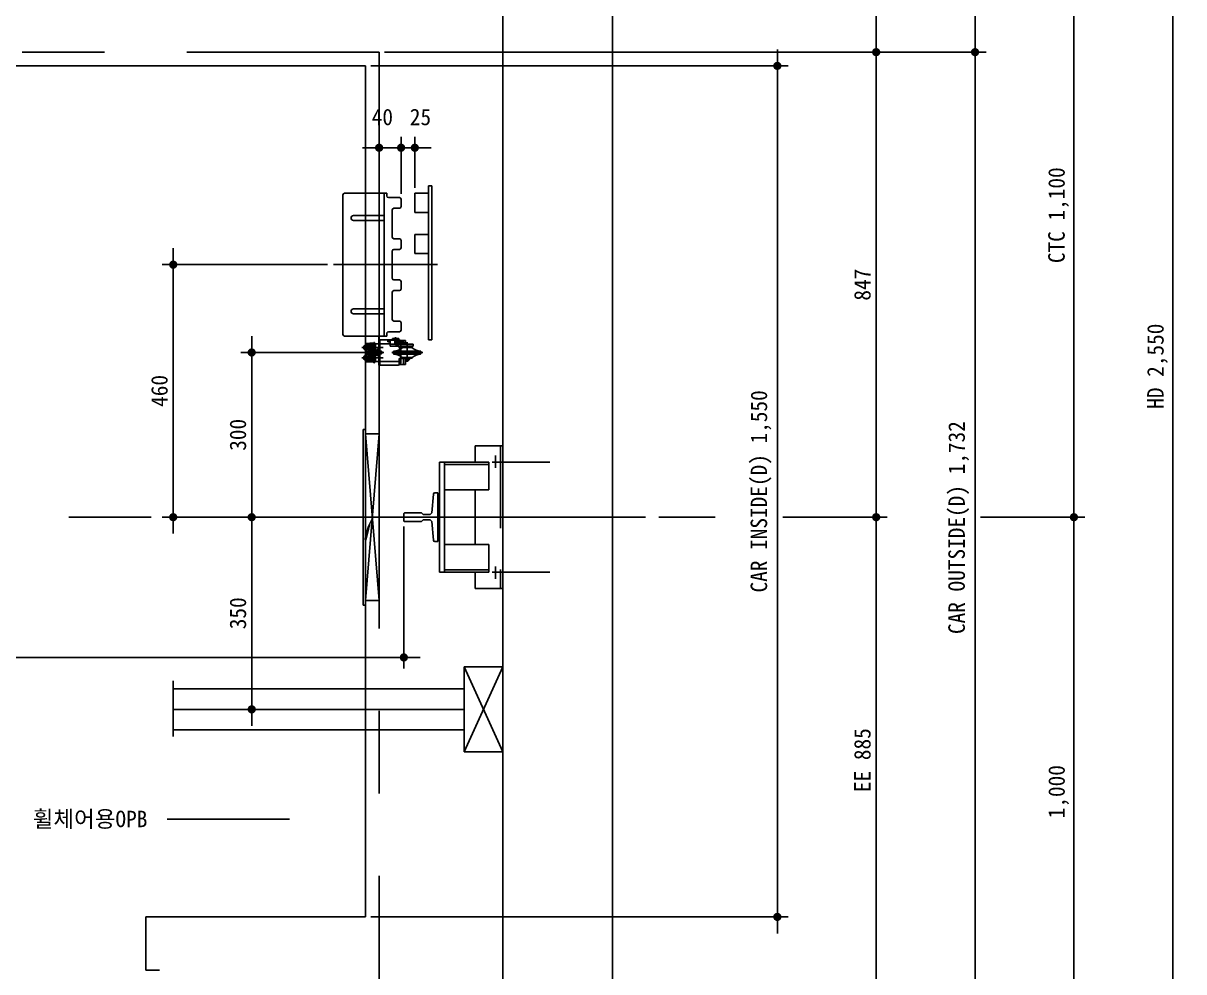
# Model space of a CAD drawing. Extents: x -9109 to 174251, y 57759 to 115528.
# Drawn here: x 102221 to 104334, y 111667 to 113395 of the extents above; entities that cross this region are included whole.
import ezdxf

# ---------------------------------------------------------------- set-up
doc = ezdxf.new("R2010")
doc.units = 0
doc.header["$LTSCALE"] = 600
doc.header["$MEASUREMENT"] = 0
for name, pattern in [('CENTER', [2, 1.25, -0.25, 0.25, -0.25]), ('HIDDEN', [0.375, 0.25, -0.125]), ('PHANTOM', [2.5, 1.25, -0.25, 0.25, -0.25, 0.25, -0.25])]:
    doc.linetypes.add(name, pattern=pattern)
doc.layers.get('0').update_dxf_attribs({"linetype": 'CONTINUOUS'})
for name, color, linetype in [('1', 3, 'CONTINUOUS'), ('2', 4, 'HIDDEN'), ('3', 1, 'CENTER'), ('4', 6, 'PHANTOM'), ('6', 2, 'CONTINUOUS'), ('A-DIMS', 7, 'CONTINUOUS')]:
    doc.layers.add(name, color=color, linetype=linetype)
doc.layers.add('A-MKXS-LEAD', color=7, linetype='CONTINUOUS', lineweight=25)
doc.layers.add('A-MKXS-TEXT1', color=3, linetype='CONTINUOUS', lineweight=25)
doc.styles.add('HY울릉도L', font='')
doc.styles.add('돋움체', font='')
doc.styles.get('HY울릉도L').set_extended_font_data('Dotum')
doc.styles.get('돋움체').set_extended_font_data('DotumChe')
doc.dimstyles.new('CDIM', dxfattribs={"dimtxt": 3, "dimasz": 1.5, "dimexe": 2, "dimexo": 1, "dimgap": 1, "dimtad": 1, "dimdec": 0, "dimrnd": 0.5, "dimzin": 0, "dimdsep": 32, "dimlunit": 6, "dimtxsty": 'HY울릉도L', "dimblk1": '_CIDOT', "dimblk2": '_CIDOT', "dimsah": 1, "dimcen": 5.5, "dimclrd": 2, "dimclre": 2, "dimclrt": 7, "dimadec": 0, "dimazin": 0, "dimtfac": 1, "dimtdec": 0, "dimtix": 1, "dimtmove": 2, "dimatfit": 1, "dimldrblk": '_CIDOT', "dimfxl": 1, "dimtolj": 1, "dimtzin": 0, "dimlwd": -1, "dimarcsym": 0})

# ---------------------------------------------------------------- blocks, each defined once
blk = doc.blocks.new('GMCP')
for p, q in [((-35, -77.5), (-35, 77.5)), ((-35, 77.5), (35, 77.5)), ((-35, -77.5), (35, -77.5))]:
    blk.add_line(p, q)
at = {"layer": '1'}
for p, q in [((35, 77.5), (-35, -77.5)), ((-35, 77.5), (35, -77.5))]:
    blk.add_line(p, q, dxfattribs=at)
at = {"layer": '4'}
for p, q in [((-565, -49.7), (-565, 52)), ((-565, 37.5), (-35, 37.5)), ((-565, 0), (-35, 0)), ((-565, -37.5), (-35, -37.5))]:
    blk.add_line(p, q, dxfattribs=at)
blk = doc.blocks.new('_CIDOT')
at = {"color": 0, "linetype": 'ByBlock'}
blk.add_line((2, 0), (-1, 0), dxfattribs=at)
at = {"color": 0, "linetype": 'ByBlock', "const_width": 0.5}
blk.add_lwpolyline([(-0.25, 0, 1), (0.25, 0, 1)], format="xyb", close=True, dxfattribs=at)
blk = doc.blocks.new('*D397')
at = {"layer": 'A-DIMS', "lineweight": -2, "transparency": 16777216}
for p, q in [((100974.3, 112478.3), (100974.3, 112219.9)), ((102914.3, 112478.3), (102914.3, 112219.9))]:
    blk.add_line(p, q, dxfattribs=at)
at = {"layer": 'A-DIMS', "transparency": 16777216}
blk.add_line((100989.3, 112239.9), (102899.3, 112239.9), dxfattribs=at)
at = {"layer": 'A-DIMS', "transparency": 16777216, "xscale": 15, "yscale": 15, "zscale": 15, "rotation": 180}
blk.add_blockref('_CIDOT', (100974.3, 112239.9), dxfattribs=at)
at = {"layer": 'A-DIMS', "transparency": 16777216, "xscale": 15, "yscale": 15, "zscale": 15}
blk.add_blockref('_CIDOT', (102914.3, 112239.9), dxfattribs=at)
at = {"layer": 'A-DIMS', "color": 3, "transparency": 16777216, "insert": (101944.3, 112269.6), "char_height": 30, "attachment_point": 5, "style": '돋움체'}
blk.add_mtext('\\A1;{\\C7;CAR R.G 1,940(T-13K)}', dxfattribs=at)
blk = doc.blocks.new('*D399')
at = {"layer": 'A-DIMS', "transparency": 16777216}
blk.add_line((102637.3, 112160.3), (102637.3, 112480.3), dxfattribs=at)
at = {"layer": 'A-DIMS', "lineweight": -2, "transparency": 16777216}
for p, q in [((102647.3, 112495.3), (102657.3, 112495.3)), ((102645.7, 112145.3), (102657.3, 112145.3))]:
    blk.add_line(p, q, dxfattribs=at)
at = {"layer": 'A-DIMS', "transparency": 16777216, "xscale": 15, "yscale": 15, "zscale": 15}
for p, rotation in [((102637.3, 112495.3), 90), ((102637.3, 112145.3), 270)]:
    blk.add_blockref('_CIDOT', p, dxfattribs=dict(at, rotation=rotation))
at = {"layer": 'A-DIMS', "color": 3, "transparency": 16777216, "insert": (102612.3, 112320.3), "char_height": 30, "attachment_point": 5, "rotation": 90, "style": '돋움체'}
blk.add_mtext('\\A1;350', dxfattribs=at)
blk = doc.blocks.new('*D400')
at = {"layer": 'A-DIMS', "lineweight": -2, "transparency": 16777216}
for p, q in [((102859.3, 112795.3), (102617.3, 112795.3)), ((102834.3, 112495.3), (102617.3, 112495.3))]:
    blk.add_line(p, q, dxfattribs=at)
at = {"layer": 'A-DIMS', "transparency": 16777216}
blk.add_line((102637.3, 112780.3), (102637.3, 112510.3), dxfattribs=at)
at = {"layer": 'A-DIMS', "transparency": 16777216, "xscale": 15, "yscale": 15, "zscale": 15}
for p, rotation in [((102637.3, 112795.3), 90), ((102637.3, 112495.3), 270)]:
    blk.add_blockref('_CIDOT', p, dxfattribs=dict(at, rotation=rotation))
at = {"layer": 'A-DIMS', "color": 3, "transparency": 16777216, "insert": (102612.3, 112645.3), "char_height": 30, "attachment_point": 5, "rotation": 90, "style": '돋움체'}
blk.add_mtext('\\A1;300', dxfattribs=at)
blk = doc.blocks.new('*D401')
at = {"layer": 'A-DIMS', "lineweight": -2, "transparency": 16777216}
for p, q in [((103964.3, 112495.3), (104154.3, 112495.3)), ((103104.3, 111495.3), (104154.3, 111495.3))]:
    blk.add_line(p, q, dxfattribs=at)
at = {"layer": 'A-DIMS', "transparency": 16777216}
blk.add_line((104134.3, 111510.3), (104134.3, 112480.3), dxfattribs=at)
at = {"layer": 'A-DIMS', "transparency": 16777216, "xscale": 15, "yscale": 15, "zscale": 15}
for p, rotation in [((104134.3, 112495.3), 90), ((104134.3, 111495.3), 270)]:
    blk.add_blockref('_CIDOT', p, dxfattribs=dict(at, rotation=rotation))
at = {"layer": 'A-DIMS', "color": 3, "transparency": 16777216, "insert": (104106.5, 111995.3), "char_height": 30, "attachment_point": 5, "rotation": 90, "style": '돋움체'}
blk.add_mtext('\\A1;1,000', dxfattribs=at)
blk = doc.blocks.new('*D431')
at = {"layer": 'A-DIMS', "lineweight": -2, "transparency": 16777216}
for p, q in [((103964.3, 113595.3), (104154.3, 113595.3)), ((103964.3, 112495.3), (104154.3, 112495.3))]:
    blk.add_line(p, q, dxfattribs=at)
at = {"layer": 'A-DIMS', "transparency": 16777216}
blk.add_line((104134.3, 112510.3), (104134.3, 113580.3), dxfattribs=at)
at = {"layer": 'A-DIMS', "transparency": 16777216, "xscale": 15, "yscale": 15, "zscale": 15}
for p, rotation in [((104134.3, 113595.3), 90), ((104134.3, 112495.3), 270)]:
    blk.add_blockref('_CIDOT', p, dxfattribs=dict(at, rotation=rotation))
at = {"layer": 'A-DIMS', "color": 3, "transparency": 16777216, "insert": (104106.4, 113045.3), "char_height": 30, "attachment_point": 5, "rotation": 90, "style": '돋움체'}
blk.add_mtext('\\A1;{\\C7;CTC 1,100}', dxfattribs=at)
blk = doc.blocks.new('*D432')
at = {"layer": 'A-DIMS', "lineweight": -2, "transparency": 16777216}
for p, q in [((102879.3, 113342.3), (103794.3, 113342.3)), ((103604.3, 112495.3), (103794.3, 112495.3))]:
    blk.add_line(p, q, dxfattribs=at)
at = {"layer": 'A-DIMS', "transparency": 16777216}
blk.add_line((103774.3, 112510.3), (103774.3, 113327.3), dxfattribs=at)
at = {"layer": 'A-DIMS', "transparency": 16777216, "xscale": 15, "yscale": 15, "zscale": 15}
for p, rotation in [((103774.3, 113342.3), 90), ((103774.3, 112495.3), 270)]:
    blk.add_blockref('_CIDOT', p, dxfattribs=dict(at, rotation=rotation))
at = {"layer": 'A-DIMS', "color": 3, "transparency": 16777216, "insert": (103749.3, 112918.8), "char_height": 30, "attachment_point": 5, "rotation": 90, "style": '돋움체'}
blk.add_mtext('\\A1;847', dxfattribs=at)
blk = doc.blocks.new('*D433')
at = {"layer": 'A-DIMS', "lineweight": -2, "transparency": 16777216}
for p, q in [((102854.3, 113317.3), (103614.3, 113317.3)), ((102854.3, 111767.3), (103614.3, 111767.3))]:
    blk.add_line(p, q, dxfattribs=at)
at = {"layer": 'A-DIMS', "transparency": 16777216}
blk.add_line((103594.3, 111782.3), (103594.3, 113302.3), dxfattribs=at)
at = {"layer": 'A-DIMS', "transparency": 16777216, "xscale": 15, "yscale": 15, "zscale": 15}
for p, rotation in [((103594.3, 113317.3), 90), ((103594.3, 111767.3), 270)]:
    blk.add_blockref('_CIDOT', p, dxfattribs=dict(at, rotation=rotation))
at = {"layer": 'A-DIMS', "color": 3, "transparency": 16777216, "insert": (103564.7, 112542.3), "char_height": 30, "attachment_point": 5, "rotation": 90, "style": '돋움체'}
blk.add_mtext('\\A1;{\\C7;CAR INSIDE(D) 1,550}', dxfattribs=at)
blk = doc.blocks.new('*D402')
at = {"layer": 'A-DIMS', "lineweight": -2, "transparency": 16777216}
for p, q in [((103604.3, 112495.3), (103794.3, 112495.3)), ((102879.3, 111610.3), (103794.3, 111610.3))]:
    blk.add_line(p, q, dxfattribs=at)
at = {"layer": 'A-DIMS', "transparency": 16777216}
blk.add_line((103774.3, 111625.3), (103774.3, 112480.3), dxfattribs=at)
at = {"layer": 'A-DIMS', "transparency": 16777216, "xscale": 15, "yscale": 15, "zscale": 15}
for p, rotation in [((103774.3, 112495.3), 90), ((103774.3, 111610.3), 270)]:
    blk.add_blockref('_CIDOT', p, dxfattribs=dict(at, rotation=rotation))
at = {"layer": 'A-DIMS', "color": 3, "transparency": 16777216, "insert": (103749.3, 112052.8), "char_height": 30, "attachment_point": 5, "rotation": 90, "style": '돋움체'}
blk.add_mtext('\\A1;{\\C7;EE 885}', dxfattribs=at)
blk = doc.blocks.new('*D434')
at = {"layer": 'A-DIMS', "lineweight": -2, "transparency": 16777216}
for p, q in [((102879.3, 113342.3), (103974.3, 113342.3)), ((102879.3, 111610.3), (103974.3, 111610.3))]:
    blk.add_line(p, q, dxfattribs=at)
at = {"layer": 'A-DIMS', "transparency": 16777216}
blk.add_line((103954.3, 111625.3), (103954.3, 113327.3), dxfattribs=at)
at = {"layer": 'A-DIMS', "transparency": 16777216, "xscale": 15, "yscale": 15, "zscale": 15}
for p, rotation in [((103954.3, 113342.3), 90), ((103954.3, 111610.3), 270)]:
    blk.add_blockref('_CIDOT', p, dxfattribs=dict(at, rotation=rotation))
at = {"layer": 'A-DIMS', "color": 3, "transparency": 16777216, "insert": (103924.7, 112476.3), "char_height": 30, "attachment_point": 5, "rotation": 90, "style": '돋움체'}
blk.add_mtext('\\A1;{\\C7;CAR OUTSIDE(D) 1,732}', dxfattribs=at)
blk = doc.blocks.new('*D435')
at = {"layer": 'A-DIMS', "lineweight": -2, "transparency": 16777216}
for p, q in [((103104.3, 114045.3), (103293.7, 114045.3)), ((103294.9, 114045.3), (104334.3, 114045.3)), ((103104.3, 111495.3), (103293.7, 111495.3)), ((103294.9, 111495.3), (104334.3, 111495.3))]:
    blk.add_line(p, q, dxfattribs=at)
at = {"layer": 'A-DIMS', "transparency": 16777216}
blk.add_line((104314.3, 111510.3), (104314.3, 114030.3), dxfattribs=at)
at = {"layer": 'A-DIMS', "transparency": 16777216, "xscale": 15, "yscale": 15, "zscale": 15}
for p, rotation in [((104314.3, 114045.3), 90), ((104314.3, 111495.3), 270)]:
    blk.add_blockref('_CIDOT', p, dxfattribs=dict(at, rotation=rotation))
at = {"layer": 'A-DIMS', "color": 3, "transparency": 16777216, "insert": (104286.5, 112770.3), "char_height": 30, "attachment_point": 5, "rotation": 90, "style": '돋움체'}
blk.add_mtext('\\A1;HD 2,550', dxfattribs=at)
blk = doc.blocks.new('*D436')
at = {"layer": 'A-DIMS', "lineweight": -2, "transparency": 16777216}
for p, q in [((102811.9, 113595.3), (103794.3, 113595.3)), ((102879.3, 113342.3), (103794.3, 113342.3))]:
    blk.add_line(p, q, dxfattribs=at)
at = {"layer": 'A-DIMS', "transparency": 16777216}
blk.add_line((103774.3, 113580.3), (103774.3, 113357.3), dxfattribs=at)
at = {"layer": 'A-DIMS', "transparency": 16777216, "xscale": 15, "yscale": 15, "zscale": 15}
for p, rotation in [((103774.3, 113595.3), 90), ((103774.3, 113342.3), 270)]:
    blk.add_blockref('_CIDOT', p, dxfattribs=dict(at, rotation=rotation))
at = {"layer": 'A-DIMS', "color": 3, "transparency": 16777216, "insert": (103749.3, 113468.8), "char_height": 30, "attachment_point": 5, "rotation": 90, "style": '돋움체'}
blk.add_mtext('\\A1;253', dxfattribs=at)
blk = doc.blocks.new('*D437')
at = {"layer": 'A-DIMS', "lineweight": -2, "transparency": 16777216}
for p, q in [((103104.3, 114045.3), (103293.7, 114045.3)), ((103294.9, 114045.3), (103974.3, 114045.3)), ((102879.3, 113342.3), (103093.7, 113342.3)), ((103094.9, 113342.3), (103293.7, 113342.3)), ((103294.9, 113342.3), (103974.3, 113342.3))]:
    blk.add_line(p, q, dxfattribs=at)
at = {"layer": 'A-DIMS', "transparency": 16777216}
blk.add_line((103954.3, 113357.3), (103954.3, 114030.3), dxfattribs=at)
at = {"layer": 'A-DIMS', "transparency": 16777216, "xscale": 15, "yscale": 15, "zscale": 15}
for p, rotation in [((103954.3, 114045.3), 90), ((103954.3, 113342.3), 270)]:
    blk.add_blockref('_CIDOT', p, dxfattribs=dict(at, rotation=rotation))
at = {"layer": 'A-DIMS', "color": 3, "transparency": 16777216, "insert": (103929.3, 113693.8), "char_height": 30, "attachment_point": 5, "rotation": 90, "style": '돋움체'}
blk.add_mtext('\\A1;703', dxfattribs=at)
blk = doc.blocks.new('13K(62)')
at = {"layer": '1'}
for p, q in [((0, -44.5), (0, 44.5)), ((5.6, 44.5), (0, 44.5)), ((10.8, 8), (8.1, 42.1)), ((10.8, 8), (14.1, 4.8)), ((26.8, 4.8), (14.1, 4.8)), ((30, 8), (26.8, 4.8)), ((61, 8), (30, 8)), ((62, 7), (61, 8)), ((62, -7), (62, 7)), ((8.1, -42.1), (10.8, -8)), ((10.8, -8), (14.1, -4.7)), ((26.8, -4.7), (14.1, -4.7)), ((30, -8), (26.8, -4.7)), ((61, -8), (30, -8)), ((62, -7), (61, -8)), ((5.6, -44.5), (0, -44.5))]:
    blk.add_line(p, q, dxfattribs=at)
for centre, start, end in [((5.6, 42), 3.4093, 90), ((5.6, -42), 270, 356.5907)]:
    blk.add_arc(centre, 2.5, start, end, dxfattribs=at)
blk = doc.blocks.new('A$C2A9301BA')
at = {"layer": '1'}
for p, q in [((-50, 130), (-50, 100)), ((0, 130), (-50, 130)), ((-25, 100), (-25, 50)), ((-50, 50), (-50, -50)), ((-25, -100), (-25, -50)), ((-50, -100), (-50, -130)), ((0, -130), (-50, -130))]:
    blk.add_line(p, q, dxfattribs=at)
at = {"layer": '1', "color": 7}
for p, q in [((-13.4, 112.1), (-13.4, 89.7)), ((85.9, 100), (-19.5, 100)), ((85.9, -100), (-19.5, -100)), ((-13.4, -112.1), (-13.4, -89.7))]:
    blk.add_line(p, q, dxfattribs=at)
at = {"layer": '2'}
blk.add_line((-4, 130), (-4, -130), dxfattribs=at)
blk = doc.blocks.new('HOPB')
at = {"color": 7}
for p, q in [((-4, -160), (-4, 160)), ((-4, -160), (-4, 160)), ((0, -160), (0, 160)), ((0, -160), (0, 160)), ((25, -152), (25, 152))]:
    blk.add_line(p, q, dxfattribs=at)
for p, q in [((-4, 160), (0, 160)), ((0, 152), (25, 152)), ((-4, -160), (0, -160)), ((0, -152), (25, -152))]:
    blk.add_line(p, q)
at = {"layer": '1'}
for p, q in [((0, 152), (25, -152)), ((0, -152), (25, 152))]:
    blk.add_line(p, q, dxfattribs=at)

msp = doc.modelspace()

# ---------------------------------------------------------------- linework, layer by layer
for p, q in [((103294.3, 114245.3), (103294.3, 111295.3)), ((103094.3, 114045.3), (103094.3, 111495.3)), ((101044.3, 113317.3), (102844.3, 113317.3)), ((102844.3, 113317.3), (102844.3, 111767.3)), ((102868.8, 112818.3), (102868.8, 112772.3)), ((102868.8, 112818.3), (102903.8, 112818.3)), ((102885.4, 112817.8), (102885.4, 112814.6)), ((102885.4, 112817.8), (102907.8, 112817.8)), ((102889.4, 112817.8), (102889.4, 112807.1)), ((102893.9, 112820.8), (102904.9, 112820.8)), ((102893.9, 112820.8), (102893.9, 112817.8)), ((102897.9, 112817.8), (102897.9, 112810.3)), ((102898.9, 112810.2), (102898.9, 112815.5)), ((102905.9, 112816.5), (102899.9, 112816.5)), ((102904.9, 112820.8), (102904.9, 112817.8)), ((102905.9, 112817.4), (102905.9, 112810.3)), ((102905.9, 112817.4), (102913.9, 112817.4)), ((102905.9, 112809.2), (102905.9, 112816.5)), ((102907.8, 112817.8), (102907.8, 112817.4)), ((102913.9, 112817.4), (102917.4, 112817.4)), ((102913.9, 112817.4), (102913.9, 112810.3)), ((102917.4, 112817.4), (102917.4, 112810.3)), ((102959.3, 112818.1), (102965.3, 112818.1)), ((102844.3, 112809.8), (102844.3, 112811.3)), ((102844.3, 112798), (102844.3, 112799.4)), ((102844.7, 112811.8), (102859.8, 112812.7)), ((102844.7, 112797.5), (102859.8, 112796.5)), ((102848.6, 112805.4, 1.1), (102846.1, 112805.4, 1.1)), ((102848.6, 112803.9, 1.1), (102846.1, 112803.9, 1.1)), ((102848.6, 112805.4, 1.1), (102848.6, 112803.9, 1.1)), ((102889.4, 112811.2), (102849.4, 112811.2)), ((102849.4, 112811.2), (102849.4, 112807.1)), ((102854.4, 112807.1), (102849.4, 112807.1)), ((102854.4, 112802.1), (102849.4, 112802.1)), ((102849.4, 112802.1), (102849.4, 112798)), ((102870.4, 112798), (102849.4, 112798)), ((102849.6, 112808.2), (102859.8, 112808.7)), ((102849.6, 112807), (102861, 112807.5)), ((102849.6, 112802.3), (102861, 112801.7)), ((102849.6, 112801), (102859.8, 112800.5)), ((102850, 112809.2, 1.1), (102850.4, 112808.8, 1.1)), ((102850, 112800, 1.1), (102850.4, 112800.4, 1.1)), ((102850.4, 112808.8, 1.1), (102850.4, 112806.6, 1.1)), ((102861.8, 112806.6, 0.3), (102850.4, 112806.6, 4.2)), ((102861.8, 112802.6, 0.3), (102850.4, 112802.6, 4.2)), ((102850.4, 112802.6, 1.1), (102850.4, 112800.4, 1.1)), ((102854.4, 112807.1), (102854.4, 112802.1)), ((102862, 112796.2, 1.4), (102858.8, 112796.2, 1.4)), ((102862, 112794.3, 1.4), (102858.8, 112794.3, 1.4)), ((102859.8, 112813.7), (102861, 112813.7)), ((102859.8, 112812.7), (102859.8, 112813.7)), ((102859.8, 112809.9), (102861, 112809.9)), ((102859.8, 112808.7), (102859.8, 112809.9)), ((102859.8, 112799.4), (102859.8, 112800.5)), ((102859.8, 112799.4), (102861, 112799.4)), ((102859.8, 112795.5), (102859.8, 112796.5)), ((102859.8, 112795.5), (102861, 112795.5)), ((102859.8, 112794.6), (102861, 112794.6)), ((102859.8, 112793.6), (102859.8, 112794.6)), ((102861, 112795.5), (102861, 112813.7)), ((102861, 112776.4), (102861, 112794.6)), ((102862.3, 112806.1), (102861.8, 112806.6)), ((102862.3, 112803.1), (102861.8, 112802.6)), ((102862, 112794.3, 1.4), (102862, 112796.2, 1.4)), ((102862.3, 112803.1), (102862.3, 112806.1)), ((102862.6, 112811.2), (102862.6, 112798)), ((102863.7, 112801, 1.4), (102864.2, 112800.5, 1.4)), ((102864.2, 112797.8, 1.4), (102864.2, 112800.5, 1.4)), ((102864.8, 112797.8, 5.1), (102864.2, 112797.8, 5.3)), ((102866.1, 112797.8, 4.7), (102865.7, 112797.8, 4.8)), ((102873.6, 112797.8, 1.7), (102867.2, 112797.8, 4.3)), ((102870.4, 112811.2), (102870.4, 112778.9)), ((102874.2, 112797.2, 1.4), (102873.6, 112797.8, 1.4)), ((102874.2, 112797.2, 1.4), (102874.2, 112793.4, 1.4)), ((102885.4, 112814.6), (102889.4, 112814.6)), ((102931.4, 112810.3), (102889.4, 112810.3)), ((102931.4, 112807.1), (102889.4, 112807.1)), ((102895.4, 112796.8), (102895.4, 112793.3)), ((102896.4, 112797.8), (102944.4, 112797.8)), ((102897.9, 112814.6), (102905.9, 112814.6)), ((102897.9, 112813.6), (102905.9, 112813.6)), ((102905.9, 112809.2), (102899.9, 112809.2)), ((102905.9, 112814.4), (102910.9, 112814.4)), ((102905.9, 112811.4), (102910.9, 112811.4)), ((102905.9, 112807.1), (102905.9, 112803.2)), ((102905.9, 112803.2), (102910.7, 112803.2)), ((102910.9, 112811.4), (102910.9, 112814.4)), ((102929.4, 112805.1), (102911.4, 112805.1)), ((102911.4, 112805.1), (102911.4, 112803.8)), ((102929.4, 112804.1), (102911.4, 112804.1)), ((102913.9, 112807.1), (102913.9, 112805.1)), ((102925.9, 112807.1), (102914.9, 112807.1)), ((102914.9, 112807.1), (102914.9, 112805.1)), ((102925.9, 112807.1), (102925.9, 112805.1)), ((102929.4, 112805.1), (102929.4, 112803.8)), ((102931.4, 112807.1), (102931.4, 112810.3)), ((102945.4, 112796.8), (102945.4, 112793.3)), ((102844.3, 112790.7), (102844.3, 112792.2)), ((102844.3, 112778.9), (102844.3, 112780.3)), ((102844.7, 112792.7), (102859.8, 112793.6)), ((102844.7, 112778.4), (102859.8, 112777.4)), ((102848.6, 112786.3, 1.1), (102846.1, 112786.3, 1.1)), ((102848.6, 112784.8, 1.1), (102846.1, 112784.8, 1.1)), ((102848.6, 112786.3, 1.1), (102848.6, 112784.8, 1.1)), ((102870.4, 112792.1), (102849.4, 112792.1)), ((102849.4, 112792.1), (102849.4, 112788)), ((102854.4, 112788), (102849.4, 112788)), ((102849.4, 112783), (102849.4, 112778.9)), ((102854.4, 112783), (102849.4, 112783)), ((102905.9, 112778.9), (102849.4, 112778.9)), ((102849.6, 112789.1), (102859.8, 112789.6)), ((102849.6, 112787.9), (102861, 112788.4)), ((102849.6, 112783.2), (102861, 112782.6)), ((102849.6, 112781.9), (102859.8, 112781.4)), ((102850, 112790.1, 1.1), (102850.4, 112789.7, 1.1)), ((102850, 112780.9, 1.1), (102850.4, 112781.3, 1.1)), ((102850.4, 112789.7, 1.1), (102850.4, 112787.5, 1.1)), ((102861.8, 112787.5, 0.3), (102850.4, 112787.5, 4.2)), ((102861.8, 112783.5, 0.3), (102850.4, 112783.5, 4.2)), ((102850.4, 112783.5, 1.1), (102850.4, 112781.3, 1.1)), ((102854.4, 112788), (102854.4, 112783)), ((102859.8, 112790.8), (102861, 112790.8)), ((102859.8, 112789.6), (102859.8, 112790.8)), ((102859.8, 112780.3), (102859.8, 112781.4)), ((102859.8, 112780.3), (102861, 112780.3)), ((102859.8, 112776.4), (102859.8, 112777.4)), ((102859.8, 112776.4), (102861, 112776.4)), ((102862.3, 112787), (102861.8, 112787.5)), ((102862.3, 112784), (102861.8, 112783.5)), ((102862.3, 112784), (102862.3, 112787)), ((102862.6, 112792.1), (102862.6, 112778.9)), ((102863.7, 112789.6, 1.4), (102864.2, 112790.1, 1.4)), ((102864.2, 112790.1, 1.4), (102864.2, 112792.8, 1.4)), ((102864.9, 112792.8, 5.1), (102864.2, 112792.8, 5.3)), ((102866.1, 112792.8, 4.7), (102865.8, 112792.8, 4.8)), ((102873.6, 112792.8, 1.7), (102867.2, 112792.8, 4.3)), ((102874.2, 112793.4, 1.4), (102873.6, 112792.8, 1.4)), ((102896.4, 112792.3), (102944.4, 112792.3)), ((102905.9, 112784.6), (102913.9, 112784.6)), ((102905.9, 112784.6), (102905.9, 112773.2)), ((102905.9, 112773.2), (102913.9, 112773.2)), ((102911.4, 112786.4), (102911.4, 112785.1)), ((102929.4, 112786.1), (102911.4, 112786.1)), ((102929.4, 112785.1), (102911.4, 112785.1)), ((102913.9, 112785.1), (102913.9, 112773.2)), ((102913.9, 112773.2), (102917.4, 112773.2)), ((102914.9, 112785.1), (102914.9, 112784.1)), ((102925.9, 112784.1), (102914.9, 112784.1)), ((102924.9, 112783.6), (102915.9, 112783.6)), ((102915.9, 112783.6), (102915.9, 112783.1)), ((102924.9, 112783.1), (102915.9, 112783.1)), ((102917.4, 112784.1), (102917.4, 112783.6)), ((102917.4, 112783.1), (102917.4, 112781.1)), ((102918.4, 112780.1), (102917.4, 112781.1)), ((102917.4, 112780.9), (102917.4, 112773.2)), ((102922.4, 112780.1), (102918.4, 112780.1)), ((102923.4, 112781.1), (102922.4, 112780.1)), ((102923.4, 112784.1), (102923.4, 112783.6)), ((102923.4, 112783.1), (102923.4, 112781.1)), ((102924.9, 112783.6), (102924.9, 112783.1)), ((102925.9, 112785.1), (102925.9, 112784.1)), ((102929.4, 112786.4), (102929.4, 112785.1)), ((102868.8, 112772.3), (102903.8, 112772.3)), ((102444.3, 111767.3), (102444.3, 111670.3)), ((102444.3, 111767.3), (102844.3, 111767.3)), ((102469.3, 111670.3), (102444.3, 111670.3))]:
    msp.add_line(p, q)
at = {"color": 0}
for p, q in [((102965.3, 113098.8), (102959.3, 113098.8)), ((102959.3, 113098.8), (102959.3, 112818.1)), ((102965.3, 113098.8), (102965.3, 112818.1)), ((102803.3, 113082.3), (102803.3, 112828.3)), ((102883.3, 113085.3), (102806.3, 113085.3)), ((102878.3, 113085.3), (102878.3, 112825.3)), ((102883.3, 113080.5), (102883.3, 113085.3)), ((102906.3, 113077.5), (102886.3, 113077.5)), ((102906.3, 113077.5), (102896.3, 113077.5)), ((102909.3, 113074.5), (102909.3, 113061.1)), ((102934.3, 113085.3), (102934.3, 113050.3)), ((102934.3, 113085.3), (102959.3, 113085.3)), ((102959.3, 113085.3), (102959.3, 113050.3)), ((102893.3, 113055.1), (102893.3, 113005.5)), ((102906.3, 113058.1), (102896.3, 113058.1)), ((102906.3, 113058.1), (102896.3, 113058.1)), ((102934.3, 113050.3), (102959.3, 113050.3)), ((102822.8, 113044.8), (102878.3, 113044.8)), ((102822.8, 113035.8), (102878.3, 113035.8)), ((102934.3, 113010.3), (102934.3, 112975.3)), ((102934.3, 113010.3), (102959.3, 113010.3)), ((102959.3, 113010.3), (102959.3, 112975.3)), ((102906.3, 113002.5), (102896.3, 113002.5)), ((102909.3, 112999.5), (102909.3, 112986.1)), ((102893.3, 112980.1), (102893.3, 112930.5)), ((102906.3, 112983.1), (102896.3, 112983.1)), ((102934.3, 112975.3), (102959.3, 112975.3)), ((102906.3, 112927.5), (102896.3, 112927.5)), ((102909.3, 112924.5), (102909.3, 112911.1)), ((102893.3, 112905.1), (102893.3, 112855.5)), ((102906.3, 112908.1), (102896.3, 112908.1)), ((102822.8, 112874.8), (102878.3, 112874.8)), ((102822.8, 112865.8), (102878.3, 112865.8)), ((102906.3, 112852.5), (102896.3, 112852.5)), ((102909.3, 112849.5), (102909.3, 112836.1)), ((102883.3, 112825.3), (102806.3, 112825.3)), ((102883.3, 112830.1), (102883.3, 112825.3)), ((102906.3, 112833.1), (102886.3, 112833.1))]:
    msp.add_line(p, q, dxfattribs=at)
at = {"color": 3}
msp.add_line((102914.3, 112470), (102914.3, 112314), dxfattribs=at)
at = {"color": 0}
for centre, radius, start, end in [((102806.3, 113082.3), 3, 90, 180), ((102886.3, 113080.5), 3, 180, 270), ((102906.3, 113074.5), 3, 0, 90), ((102896.3, 113055.1), 3, 90, 180), ((102906.3, 113061.1), 3, 270, 0), ((102822.8, 113040.3), 4.5, 90, 270), ((102896.3, 113005.5), 3, 180, 270), ((102906.3, 112999.5), 3, 0, 90), ((102906.3, 112986.1), 3, 270, 0), ((102896.3, 112980.1), 3, 90, 180), ((102896.3, 112930.5), 3, 180, 270), ((102906.3, 112924.5), 3, 0, 90), ((102896.3, 112905.1), 3, 90, 180), ((102906.3, 112911.1), 3, 270, 0), ((102822.8, 112870.3), 4.5, 90, 270), ((102896.3, 112855.5), 3, 180, 270), ((102906.3, 112849.5), 3, 0, 90), ((102806.3, 112828.3), 3, 180, 270), ((102886.3, 112830.1), 3, 90, 180), ((102906.3, 112836.1), 3, 270, 0)]:
    msp.add_arc(centre, radius, start, end, dxfattribs=at)
for centre, radius, start, end in [((102899.9, 112815.5), 1, 90, 180), ((102847.2, 112804.6), 5.96, 119.7974, 240.2026), ((102844.8, 112811.3), 0.5, 93.0857, 180), ((102844.8, 112798), 0.5, 180, 266.9143), ((102849.6, 112804.6), 3.56, 90, 270), ((102850.6, 112804.6, 1.1), 4.61, 97.8828, 170.5269), ((102850.6, 112804.6, 1.1), 4.61, 189.4731, 262.1172), ((102849.6, 112804.6), 2.36, 90, 270), ((102864.5, 112795.3, 1.4), 5.77, 97.8828, 170.5269), ((102864.5, 112795.3, 1.4), 5.77, 189.4731, 262.1172), ((102896.4, 112796.8), 1, 90, 180), ((102892.7, 112829.1), 31.5, 276.7434, 306.4626), ((102899.9, 112810.2), 1, 180, 270), ((102948.1, 112829.1), 31.5, 233.5374, 263.2566), ((102944.4, 112796.8), 1, 0, 90), ((102847.2, 112785.5), 5.96, 119.7974, 240.2026), ((102844.8, 112792.2), 0.5, 93.0857, 180), ((102844.8, 112778.9), 0.5, 180, 266.9143), ((102849.6, 112785.5), 3.56, 90, 270), ((102850.6, 112785.5, 1.1), 4.61, 97.8828, 170.5269), ((102850.6, 112785.5, 1.1), 4.61, 189.4731, 262.1172), ((102849.6, 112785.5), 2.36, 90, 270), ((102896.4, 112793.3), 1, 180, 270), ((102892.7, 112761.1), 31.5, 53.5374, 83.2566), ((102948.1, 112761.1), 31.5, 96.7434, 126.4626), ((102944.4, 112793.3), 1, 270, 0)]:
    msp.add_arc(centre, radius, start, end)
at = {"layer": '1', "color": 3}
for p, q in [((102850.4, 112806.6, 1.1), (102850.4, 112802.6, 1.1)), ((102862.3, 112806.1), (102850.4, 112806.1, 1.1)), ((102862.3, 112803.1), (102850.4, 112803.1, 1.1)), ((102850.5, 112804.6, 1.1), (102851.3, 112804.6, 1.1)), ((102851.1, 112800.9, 1.1), (102850.5, 112804.6, 1.1)), ((102851.2, 112804.7, 1.1), (102850.6, 112808.3, 1.1)), ((102850.6, 112808.3, 1.1), (102850.6, 112806.6, 1.1)), ((102850.6, 112808.3, 1.1), (102851.3, 112808.3, 1.1)), ((102851.9, 112800.9, 1.1), (102851.1, 112800.9, 1.1)), ((102851.9, 112804.7, 1.1), (102851.2, 112804.7, 1.1)), ((102851.3, 112808.3, 1.1), (102851.9, 112804.7, 1.1)), ((102851.3, 112804.6, 1.1), (102851.9, 112800.9, 1.1)), ((102851.9, 112800.9, 1.1), (102851.9, 112802.6, 1.1)), ((102852, 112809.5), (102852.8, 112809.5)), ((102852, 112799.5), (102852, 112809.5)), ((102852, 112799.5), (102852.8, 112799.5)), ((102852.8, 112809.5), (102852.8, 112799.5)), ((102864.2, 112792.8, 1.4), (102864.2, 112797.8, 1.4)), ((102864.7, 112797.2, 1.4), (102864.2, 112797.2, 1.4)), ((102865.2, 112800), (102864.4, 112795.3)), ((102864.4, 112795.3), (102865.3, 112795.3)), ((102865.2, 112795.2), (102864.5, 112790.6)), ((102866.1, 112800), (102865.2, 112800)), ((102866.1, 112795.2), (102865.2, 112795.2)), ((102865.3, 112795.3), (102866.1, 112800)), ((102865.4, 112790.6), (102866.1, 112795.2)), ((102866.1, 112797.2, 1.4), (102865.6, 112797.2, 1.4)), ((102866.1, 112801.7), (102866.1, 112789.2)), ((102866.1, 112801.7), (102867.2, 112801.7)), ((102866.1, 112800), (102866.1, 112797.8)), ((102867.2, 112789.2), (102867.2, 112801.7)), ((102874.2, 112797.2, 1.4), (102867.2, 112797.2, 1.4)), ((102850.4, 112787.5, 1.1), (102850.4, 112783.5, 1.1)), ((102862.3, 112787), (102850.4, 112787, 1.1)), ((102862.3, 112784), (102850.4, 112784, 1.1)), ((102850.5, 112785.5, 1.1), (102851.3, 112785.5, 1.1)), ((102851.1, 112781.8, 1.1), (102850.5, 112785.5, 1.1)), ((102851.2, 112785.6, 1.1), (102850.6, 112789.2, 1.1)), ((102850.6, 112789.2, 1.1), (102850.6, 112787.5, 1.1)), ((102850.6, 112789.2, 1.1), (102851.3, 112789.2, 1.1)), ((102851.9, 112781.8, 1.1), (102851.1, 112781.8, 1.1)), ((102851.9, 112785.6, 1.1), (102851.2, 112785.6, 1.1)), ((102851.3, 112789.2, 1.1), (102851.9, 112785.6, 1.1)), ((102851.3, 112785.5, 1.1), (102851.9, 112781.8, 1.1)), ((102851.9, 112781.8, 1.1), (102851.9, 112783.5, 1.1)), ((102852, 112790.4), (102852.8, 112790.4)), ((102852, 112780.4), (102852, 112790.4)), ((102852, 112780.4), (102852.8, 112780.4)), ((102852.8, 112790.4), (102852.8, 112780.4)), ((102865, 112793.4, 1.4), (102864.2, 112793.4, 1.4)), ((102864.5, 112790.6), (102864.5, 112792.8)), ((102864.5, 112790.6), (102865.4, 112790.6)), ((102866.1, 112793.4, 1.4), (102865.9, 112793.4, 1.4)), ((102866.1, 112789.2), (102867.2, 112789.2)), ((102874.2, 112793.4, 1.4), (102867.2, 112793.4, 1.4))]:
    msp.add_line(p, q, dxfattribs=at)
at = {"layer": '1'}
for p, q in [((103069.3, 112595.3), (102979.3, 112595.3)), ((102979.3, 112595.3), (102979.3, 112395.3)), ((102988.3, 112595.3), (102988.3, 112395.3)), ((103069.3, 112591.3), (102988.3, 112591.3)), ((103069.3, 112545.3), (102988.3, 112545.3)), ((103378.3, 112495.3), (103481.3, 112495.3)), ((103069.3, 112445.3), (102988.3, 112445.3)), ((103069.3, 112395.3), (102979.3, 112395.3)), ((103069.3, 112399.3), (102988.3, 112399.3))]:
    msp.add_line(p, q, dxfattribs=at)
at = {"layer": '2'}
for p, q in [((102870.4, 112818.3), (102870.4, 112772.3)), ((102845.5, 112809.4), (102845.5, 112810.1)), ((102845.5, 112799.1), (102845.5, 112799.9)), ((102845.9, 112810.6), (102861, 112811.6)), ((102845.9, 112798.6), (102861, 112797.6)), ((102905.9, 112814.4), (102913.9, 112814.4)), ((102905.9, 112811.4), (102913.9, 112811.4)), ((102908.8, 112777.3), (102908.8, 112813.3)), ((102845.5, 112790.3), (102845.5, 112791)), ((102845.5, 112780), (102845.5, 112780.8)), ((102845.9, 112791.5), (102861, 112792.5)), ((102845.9, 112779.5), (102861, 112778.5))]:
    msp.add_line(p, q, dxfattribs=at)
for centre, radius, start, end in [((102903.8, 112813.3), 5, 0, 90), ((102847.2, 112804.6), 4.76, 115.4695, 244.5305), ((102845, 112809.4), 0.5, 295.4695, 0), ((102845, 112799.9), 0.5, 0, 64.5305), ((102846, 112810.1), 0.5, 93.6982, 180), ((102846, 112799.1), 0.5, 180, 266.3018), ((102847.2, 112785.5), 4.76, 115.4695, 244.5305), ((102845, 112790.3), 0.5, 295.4695, 0), ((102845, 112780.8), 0.5, 0, 64.5305), ((102846, 112791), 0.5, 93.6982, 180), ((102846, 112780), 0.5, 180, 266.3018), ((102903.8, 112777.3), 5, 270, 0)]:
    msp.add_arc(centre, radius, start, end, dxfattribs=at)
at = {"layer": '3'}
for p, q in [((102786, 112955.3), (102975.8, 112955.3)), ((102899.4, 112823.1), (102899.4, 112815.3)), ((102837.7, 112804.6), (102862.9, 112804.6)), ((102845.2, 112804.6), (102863.7, 112804.6)), ((102876.5, 112804.6), (102845.3, 112804.6)), ((102849.6, 112811.1), (102849.6, 112796.5)), ((102857.6, 112795.3), (102875.9, 112795.3, 1.4)), ((102877.4, 112795.3), (102865, 112795.3)), ((102865.9, 112795.3), (102877.6, 112795.3)), ((102892.3, 112795.1), (102949, 112795.1)), ((102904.2, 112812.9), (102915.6, 112812.9)), ((102904.7, 112812.9), (102912.2, 112812.9)), ((102920.4, 112814.2), (102920.4, 112778.4)), ((102837.7, 112785.5), (102862.9, 112785.5)), ((102876.5, 112785.5), (102845, 112785.5)), ((102845.2, 112785.5), (102863.7, 112785.5)), ((102849.6, 112792), (102849.6, 112777.4)), ((103354.3, 112495.3), (100434.3, 112495.3))]:
    msp.add_line(p, q, dxfattribs=at)
at = {"layer": '4'}
for p, q in [((101019.3, 113342.3), (102869.3, 113342.3)), ((102869.3, 113342.3), (102869.3, 111610.3)), ((102868.8, 112818.3, -1.2), (102868.8, 112825.3))]:
    msp.add_line(p, q, dxfattribs=at)
at = {"layer": '6', "color": 3}
msp.add_line((102914.3, 112467.3), (102914.3, 112311.3), dxfattribs=at)
at = {"layer": 'A-DIMS'}
for p, q in [((102869.3, 113084.6), (102869.3, 113188.2)), ((102909.3, 113084.6), (102909.3, 113188.2)), ((102909.3, 113084.5), (102909.3, 113188.2)), ((102934.3, 113095.3), (102934.3, 113188.2)), ((102854.3, 113168.2), (102839.3, 113168.2)), ((102909.3, 113168.2), (102869.3, 113168.2)), ((102894.3, 113168.2), (102879.3, 113168.2)), ((102909.3, 113168.2), (102934.3, 113168.2)), ((102924.3, 113168.2), (102939.3, 113168.2)), ((102949.3, 113168.2), (102964.3, 113168.2)), ((102775.5, 112955.3), (102474.4, 112955.3)), ((102494.4, 112510.3), (102494.4, 112940.3)), ((102834.3, 112495.3), (102474.4, 112495.3))]:
    msp.add_line(p, q, dxfattribs=at)
at = {"layer": 'A-MKXS-LEAD'}
msp.add_line((102706.3, 111945.1), (102483.4, 111945.1), dxfattribs=at)
msp.add_lwpolyline([(102856.8, 112495.3, 0, 10, 0), (102841.8, 112454.9, 0, 0, 0), (102706.3, 111945.1, 0, 0, 0)], format="xyseb", dxfattribs=at)

# ---------------------------------------------------------------- block references
for name, p in [('HOPB', (102844.3, 112495.3)), ('GMCP', (103059.3, 112145.3))]:
    msp.add_blockref(name, p)
at = {"xscale": -1}
msp.add_blockref('13K(62)', (102976.3, 112495.3), dxfattribs=at)
at = {"layer": '1'}
msp.add_blockref('A$C2A9301BA', (103094.3, 112495.3), dxfattribs=at)
at = {"layer": 'A-DIMS', "xscale": 15, "yscale": 15, "zscale": 15}
for p in [(102869.3, 113168.2), (102909.3, 113168.2)]:
    msp.add_blockref('_CIDOT', p, dxfattribs=at)
for p, rotation in [((102909.3, 113168.2), 180), ((102934.3, 113168.2), 180), ((102494.4, 112955.3), 90), ((102494.4, 112495.3), 270)]:
    msp.add_blockref('_CIDOT', p, dxfattribs=dict(at, rotation=rotation))

# ---------------------------------------------------------------- texts
at = {"layer": 'A-DIMS', "color": 3, "char_height": 30, "attachment_point": 5, "style": '돋움체'}
for s, insert in [('\\A1;40', (102875.2, 113224)), ('\\A1;25', (102944.5, 113224))]:
    msp.add_mtext(s, dxfattribs=dict(at, insert=insert))
at = {"layer": 'A-DIMS', "color": 3, "insert": (102469.4, 112725.3), "char_height": 30, "attachment_point": 5, "rotation": 90, "style": '돋움체'}
msp.add_mtext('\\A1;460', dxfattribs=at)
at = {"layer": 'A-MKXS-TEXT1', "style": '돋움체'}
msp.add_text('휠체어용OPB', height=30, dxfattribs=at).set_placement((102238.6, 111930.7))

# ---------------------------------------------------------------- dimensions: what is measured, and where the dimension line sits
at = {"layer": 'A-DIMS'}
for base, p1, p2, picture, middle in [((103954.3, 114045.3), (102869.3, 113342.3), (103094.3, 114045.3), '*D437', (103929.3, 113693.8)), ((103774.3, 113342.3), (102801.9, 113595.3), (102869.3, 113342.3), '*D436', (103749.3, 113468.8)), ((103774.3, 113342.3), (103594.3, 112495.3), (102869.3, 113342.3), '*D432', (103749.3, 112918.8)), ((102637.3, 112495.3), (102869.3, 112795.3), (102844.3, 112495.3), '*D400', (102612.3, 112645.3)), ((102637.3, 112495.3), (102635.7, 112145.3), (102637.3, 112495.3), '*D399', (102612.3, 112320.3)), ((104134.3, 112495.3), (103094.3, 111495.3), (103954.3, 112495.3), '*D401', (104106.5, 111995.3))]:
    dim = msp.add_linear_dim(base=base, p1=p1, p2=p2, angle=90, dimstyle='CDIM', override={"dimscale": 10, "dimtxsty": '돋움체', "dimclrd": 256, "dimclre": 256, "dimclrt": 3}, dxfattribs=at)
    dim.commit()
    dim.dimension.update_dxf_attribs({"geometry": picture, "text_midpoint": middle})
for base, p1, p2, text, picture, middle in [((104314.3, 114045.3), (103094.3, 111495.3), (103094.3, 114045.3), 'HD <>', '*D435', (104286.5, 112770.3)), ((104134.3, 113595.3), (103954.3, 112495.3), (103954.3, 113595.3), '{\\C7;CTC <>}', '*D431', (104106.4, 113045.3)), ((103954.3, 113342.3), (102869.3, 111610.3), (102869.3, 113342.3), '{\\C7;CAR OUTSIDE(D) <>}', '*D434', (103924.7, 112476.3)), ((103594.3, 113317.3), (102844.3, 111767.3), (102844.3, 113317.3), '{\\C7;CAR INSIDE(D) <>}', '*D433', (103564.7, 112542.3)), ((103774.3, 112495.3), (102869.3, 111610.3), (103594.3, 112495.3), '{\\C7;EE <>}', '*D402', (103749.3, 112052.8))]:
    dim = msp.add_linear_dim(base=base, p1=p1, p2=p2, angle=90, text=text, dimstyle='CDIM', override={"dimscale": 10, "dimtxsty": '돋움체', "dimclrd": 256, "dimclre": 256, "dimclrt": 3}, dxfattribs=at)
    dim.commit()
    dim.dimension.update_dxf_attribs({"geometry": picture, "text_midpoint": middle})
dim = msp.add_linear_dim(base=(102914.3, 112239.9), p1=(100974.3, 112488.3), p2=(102914.3, 112488.3), text='{\\C7;CAR R.G <>(T-13K)}', dimstyle='CDIM', override={"dimscale": 10, "dimtxsty": '돋움체', "dimclrd": 256, "dimclre": 256, "dimclrt": 3}, dxfattribs=at)
dim.commit()
dim.dimension.update_dxf_attribs({"geometry": '*D397', "text_midpoint": (101944.3, 112269.6)})

doc.saveas('drawing.dxf')
